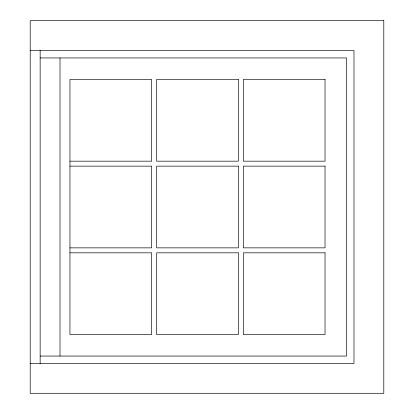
<?xml version="1.0" encoding="UTF-8"?>
<svg xmlns="http://www.w3.org/2000/svg" width="414" height="414" viewBox="0 0 414 414"><rect width="100%" height="100%" fill="white"/><g stroke="black" fill="none" stroke-linecap="round" stroke-linejoin="round"><path stroke-width="0.62" d="M30.206 50.508L353.986 50.508L353.986 363.492L30.206 363.492M40.142 57.939L346.549 57.939L346.549 356.061L40.142 356.061M69.95 161.175L151.669 161.175L151.669 79.457L69.95 79.457L69.95 334.543L151.669 334.543L151.669 252.825L69.95 252.825M69.95 166.143L151.669 166.143L151.669 247.857L69.95 247.857M60.014 57.939L60.014 356.061M40.142 50.508L40.142 363.492M383.794 20.7L30.206 20.7L30.206 393.3L383.794 393.3L383.794 20.7M238.35 79.457L156.637 79.457L156.637 161.175L238.35 161.175L238.35 79.457M325.031 79.457L243.318 79.457L243.318 161.175L325.031 161.175L325.031 79.457M238.35 166.143L156.637 166.143L156.637 247.857L238.35 247.857L238.35 166.143M325.031 166.143L243.318 166.143L243.318 247.857L325.031 247.857L325.031 166.143M238.35 252.825L156.637 252.825L156.637 334.543L238.35 334.543L238.35 252.825M325.031 252.825L243.318 252.825L243.318 334.543L325.031 334.543L325.031 252.825"/></g></svg>
